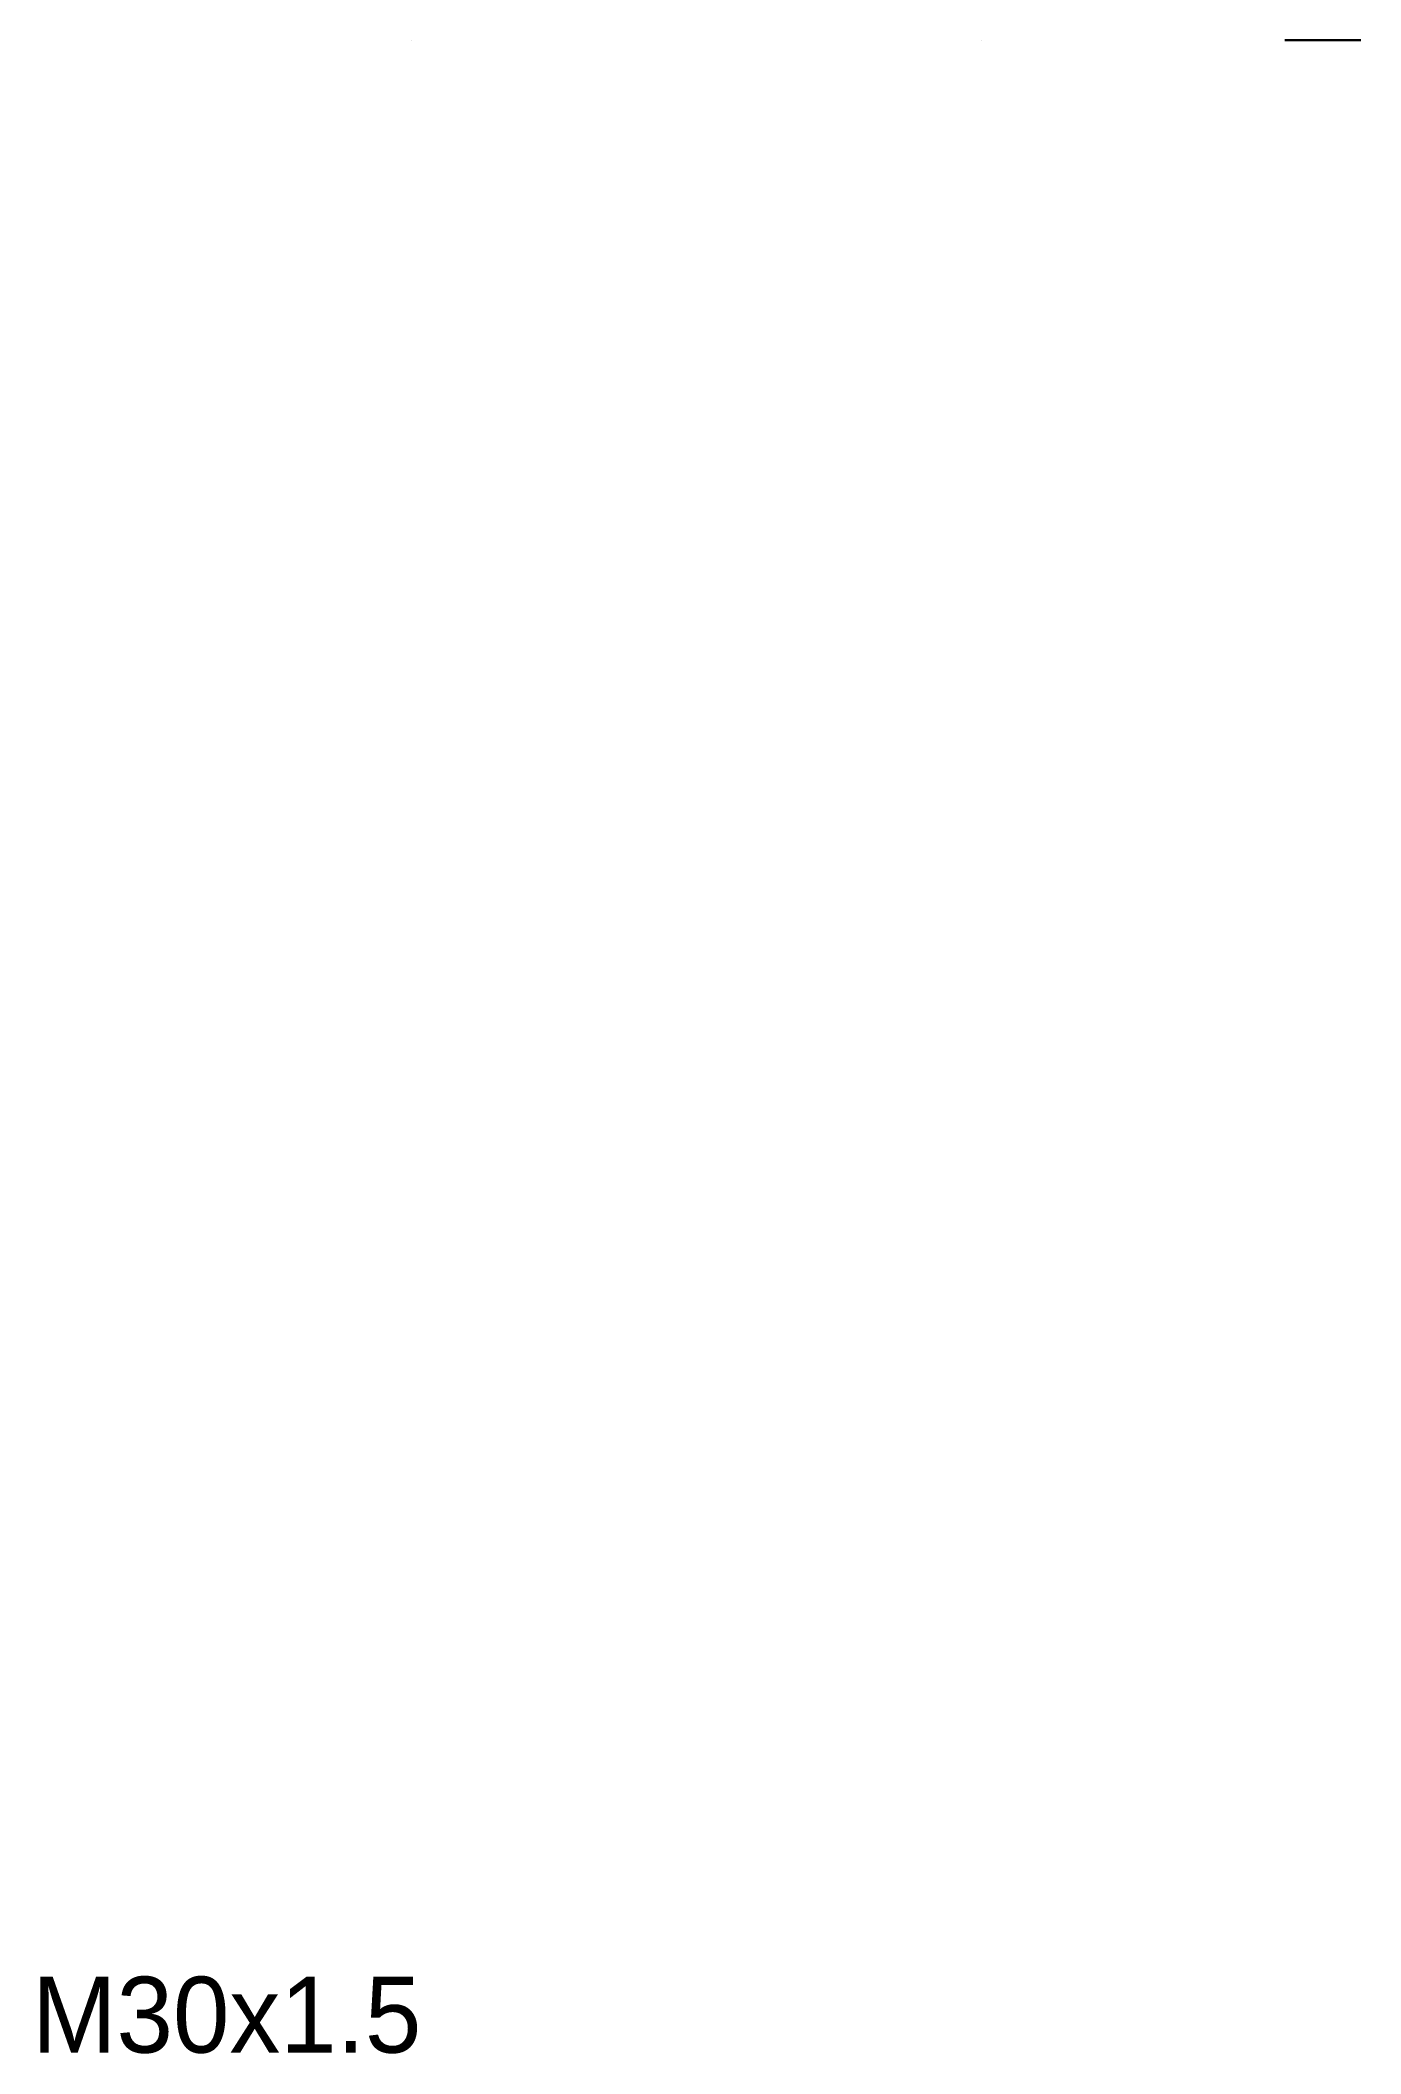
# Model space of a CAD drawing. Header units: millimetres. Extents: x -9.8 to 25, y -53 to 0.
import ezdxf

# ---------------------------------------------------------------- set-up
doc = ezdxf.new("R2010")
doc.units = ezdxf.units.MM
doc.layers.add('中心线', color=1, linetype='Continuous')
doc.layers.add('轮廓线', color=7, linetype='Continuous')

msp = doc.modelspace()

# ---------------------------------------------------------------- linework, layer by layer
at = {"layer": '中心线'}
msp.add_line((0, 0, 5), (0, 0, -68), dxfattribs=at)
at = {"layer": '轮廓线'}
for p, q in [((15, 0, -43), (15, 0, -63)), ((25, 0, -40), (23, 0, -40)), ((23, 0, -40), (23, 0, -43)), ((23, 0, -43), (25, 0, -43)), ((25, 0), (25, 0, -40))]:
    msp.add_line(p, q, dxfattribs=at)

# ---------------------------------------------------------------- texts
msp.add_text('M30x1.5', height=2, dxfattribs=at).set_placement((-10, -53))

doc.saveas('drawing.dxf')
